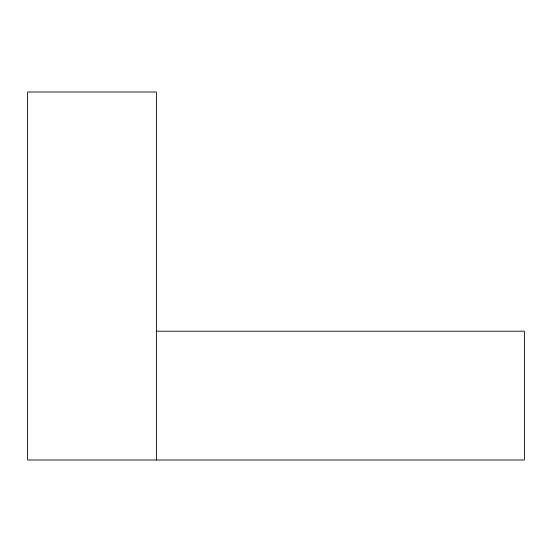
<?xml version="1.0" encoding="UTF-8"?>
<svg xmlns="http://www.w3.org/2000/svg" width="552" height="552" viewBox="0 0 552 552"><rect width="100%" height="100%" fill="white"/><g stroke="black" fill="none" stroke-linecap="round" stroke-linejoin="round"><path stroke-width="0.83" d="M156.402 331.2L524.4 331.2L524.4 460.002L27.6 460.002L27.6 91.998L156.402 91.998L156.402 460.002"/></g></svg>
